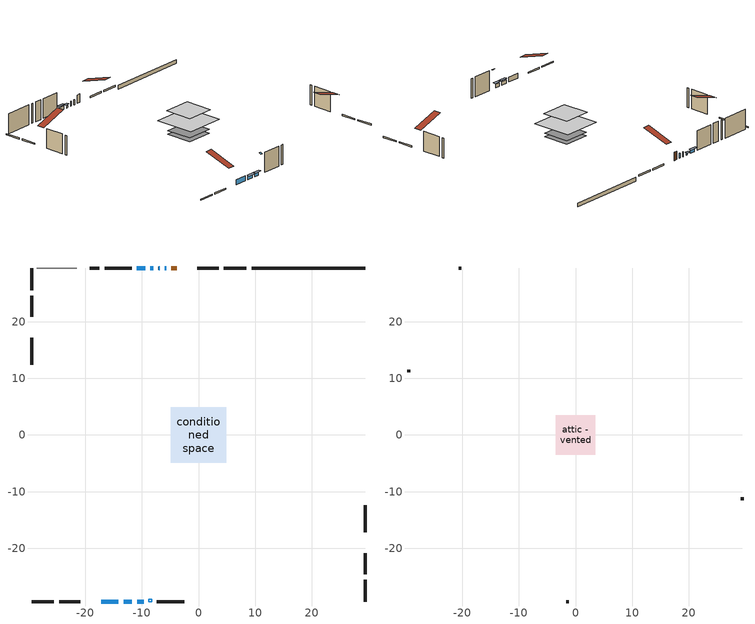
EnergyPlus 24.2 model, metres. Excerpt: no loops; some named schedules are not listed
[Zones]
conditioned space
 floor adiabatic (Floor2 construction): -3.34,-3.34 -3.34,3.34 3.34,3.34 3.34,-3.34 z0.38
 floor adiabatic (AdiabaticFloorConstruction): -4.94,-4.94 -4.94,4.94 4.94,4.94 4.94,-4.94 z2.82
 floor foundation (Slab1 construction): -3.34,-3.34 -3.34,3.34 3.34,3.34 3.34,-3.34 z-0.53
 wall outside (RimJoist1 construction): 8.43,29.47 4.48,29.47 / -29.47,-29.47 -25.53,-29.47 / -29.47,29.47 -29.47,25.53 / 29.47,-29.47 29.47,-25.53 z0.38:0.68
 wall outside (RimJoist2 construction): 3.55,29.47 -0.22,29.47 / -24.6,-29.47 -20.83,-29.47 / -29.47,24.6 -29.47,20.83 / 29.47,-24.6 29.47,-20.83 z0.38:0.68
 wall outside (AdiabaticWallConstruction 1): -3.86,29.47 -4.78,29.47 z0.38:2.41
 wall outside (AdiabaticWallConstruction): -5.7,29.47 -5.92,29.47 / -6.84,29.47 -7.06,29.47 / -17.18,-29.47 -14.13,-29.47 z0.38:1.6; -7.98,29.47 -8.5,29.47 z0.38:0.89; -9.42,29.47 -10.87,29.47 / -13.2,-29.47 -11.75,-29.47 z0.38:1.19; -10.83,-29.47 -9.68,-29.47 z0.38:1.2
 wall outside (Wall1 construction): -11.8,29.47 -16.57,29.47 / -7.33,-29.47 -2.55,-29.47 / -29.47,17.18 -29.47,12.41 / 29.47,-17.18 29.47,-12.41 z0.38:5.26
 wall foundation (FoundationWall1 construction): 29.47,29.47 9.36,29.47 z-0.53:0.38
 wall othersidecoefficients (Wall3 construction): -17.5,29.47 -19.21,29.47 z0.38:5.26
 wall adiabatic (Wall5 construction): -21.52,29.47 -28.54,29.47 z0.38:5.26
 window (WindowConstruction): -5.7,29.47 -5.92,29.47 z0.38:1.6
 window (WindowConstruction 1): -6.85,29.47 -7.06,29.47 z0.38:1.6
 window (WindowConstruction 2): -17.18,-29.47 -14.13,-29.47 z0.38:1.6
 window (WindowConstruction 3): -7.99,29.47 -8.5,29.47 z0.38:0.89
 window (WindowConstruction 4): -9.43,29.47 -10.87,29.47 z0.38:1.19
 window (WindowConstruction 5): -13.2,-29.47 -11.75,-29.47 z0.38:1.19
 window (WindowConstruction 6): -10.83,-29.47 -9.68,-29.47 z0.38:1.19
 door (Door): -3.87,29.47 -4.77,29.47 z0.38:2.41
 ceiling adiabatic (AdiabaticFloorConstruction): 4.94,-4.94 4.94,4.94 -4.94,4.94 -4.94,-4.94 z2.82
 roof outside (AdiabaticRoofConstruction): -8.25,-29.47,5.26 -8.25,-29,5.42 -8.76,-29,5.42 -8.76,-29.47,5.26
 skylight (SkylightConstruction): -8.25,-29.47,5.26 -8.25,-29,5.41 -8.75,-29,5.41 -8.75,-29.47,5.26
attic - vented
 floor to conditioned space (Floor1 construction Reversed): -3.48,-3.48 -3.48,3.48 3.48,3.48 3.48,-3.48 z5.26
 wall outside (Wall4 construction): -20.14,29.47 -20.59,29.47 / -1.63,-29.47 -1.17,-29.47 / -29.47,11.48 -29.47,11.03 / 29.47,-11.48 29.47,-11.03 z0.38:5.26
 roof outside (Roof1 construction): -2.94,29.47,5.26 -2.94,22.69,7.52 -1.15,22.69,7.52 -1.15,29.47,5.26; -18.11,-29.47,5.26 -18.11,-22.69,7.52 -19.9,-22.69,7.52 -19.9,-29.47,5.26; -29.47,18.11,5.26 -22.69,18.11,7.52 -22.69,19.9,7.52 -29.47,19.9,5.26; 29.47,-18.11,5.26 22.69,-18.11,7.52 22.69,-19.9,7.52 29.47,-19.9,5.26
shading: -8.8,29.47 -7.69,29.47 -7.69,30.08 -8.8,30.08 z1.19; -11.17,29.47 -9.13,29.47 -9.13,30.08 -11.17,30.08 z1.49; -11.46,-29.47 -13.5,-29.47 -13.5,-30.08 -11.46,-30.08 z1.49; -9.38,-29.47 -11.12,-29.47 -11.12,-30.08 -9.38,-30.08 z1.49
[Building]
Building 1: Terrain=Suburbs
[Site:Location]
Summerland CS_BC: Latitude {deg}=49.56; Longitude {deg}=-119.65; Time Zone {hr}=-8; Elevation {m}=454; Keep Site Location Information=Yes
[Site:GroundTemperature:Shallow]
5.06956, 3.19416, 3.04397, 3.93394, 7.50669, 11.0628, 14.1458, 16.0987, 16.2646, 14.6762, 11.6719, 8.22487
[Site:WaterMainsTemperature]
Calculation Method=Schedule; Temperature Schedule=mains temperature schedule
[Material] Roughness=Rough; Thermal Absorptance=0.9
Name | Thickness {m} | Conductivity {W/m-K} | Density {kg/m3} | Specific Heat {J/kg-K} | Solar Absorptance | Visible Absorptance
asphalt or fiberglass shingles | 0.00635 | 0.162714 | 1121.4 | 1465.45 | 0.4 | 0.4
asphalt or fiberglass shingles 1 | 0.00635 | 0.162714 | 1121.4 | 1465.45 | 0.7 | 0.7
ceiling loosefill ins | 0.0846667 | 0.0480833 | 16.02 | 1046.75 | 0.7 | 0.7
ceiling stud and cavity | 0.1397 | 0.09942 | 65.682 | 1177.47 | 0.7 | 0.7
concrete 4.0 in. | 0.1016 | 1.803125 | 2242.8 | 837.4 | 0.7 | 0.7
concrete 8.0 in. | 0.2032 | 1.803125 | 2242.8 | 837.4 | 0.7 | 0.7
door material | 0.04445 | 0.0451087 | 512.64 | 1214.23 | 0.7 | 0.7
exterior vertical ins | 0.00139922 | 0.029427 | 32.04 | 1214.23 | 0.7 | 0.7
floor covering | 0.0127 | 9.015625 | 54.468 | 1339.84 | 0.6 | 0.6
floor covering 1 | 0.0127 | 0.0433444 | 54.468 | 1339.84 | 0.6 | 0.6
floor rigid ins; roof rigid ins; wall rigid ins 2 | 0.512978 | 0.029427 | 32.04 | 1214.23 | 0.7 | 0.7
floor stud and cavity | 0.0889 | 0.342986 | 50.32683 | 1063.81 | 0.7 | 0.7
floor stud and cavity 1 | 0.1397 | 1.75129 | 37.0049 | 1207.88 | 0.7 | 0.7
furniture material conditioned space 1 | 0.1524 | 0.115458 | 640.8 | 1214.23 | 0.6 | 0.6
gypsum board | 0.0127 | 0.160291 | 801 | 837.4 | 0.6 | 0.6
gypsum board 1 | 0.0127 | 0.160291 | 801 | 837.4 | 0.7 | 0.7
osb sheathing 0.5 in. | 0.0127 | 0.115458 | 512.64 | 1214.23 | 0.7 | 0.7
osb sheathing 0.75 in. | 0.01905 | 0.115458 | 512.64 | 1214.23 | 0.7 | 0.7
osb sheathing 2.0 in. | 0.0508 | 0.115458 | 512.64 | 1214.23 | 0.7 | 0.7
rim joist rigid ins; wall rigid ins | 0.051816 | 0.029427 | 32.04 | 1214.23 | 0.7 | 0.7
rim joist stud and cavity | 0.0508 | 0.0488503 | 125.044 | 1163.47 | 0.6 | 0.6
rim joist stud and cavity 1 | 0.0508 | 0.0442091 | 125.044 | 1163.47 | 0.6 | 0.6
roof stud and cavity | 0.18415 | 1.78685 | 37.0049 | 1207.88 | 0.6 | 0.6
slab rigid ins | 0.00279806 | 0.029427 | 32.04 | 1214.23 | 0.7 | 0.7
wall rigid ins 1 | 0.051816 | 0.029427 | 32.04 | 1214.23 | 0.4 | 0.4
wall stud and cavity | 0.1397 | 0.290624 | 139.0536 | 1170.24 | 0.7 | 0.7
wall stud and cavity 1 | 0.1397 | 0.309266 | 139.0536 | 1170.24 | 0.7 | 0.7
wall stud and cavity 2 | 0.0889 | 6.1454 | 50.32683 | 1063.81 | 0.6 | 0.6
wall stud and cavity 3 | 0.1397 | 0.217045 | 139.0536 | 1170.24 | 0.7 | 0.7
wall stud and cavity 4 | 0.0889 | 0.380278 | 52.3479 | 1209.89 | 0.7 | 0.7
wall stud and cavity 5 | 0.0889 | 0.391764 | 83.0341 | 1211.67 | 0.7 | 0.7
wood siding | 0.0254 | 0.102417 | 544.68 | 1172.36 | 0.4 | 0.4
wood siding 1 | 0.00254 | 0.102417 | 544.68 | 1172.36 | 0.4 | 0.4
wood siding 2; wood siding 3; wood siding 4 | 0.0254 | 0.102417 | 544.68 | 1172.36 | 0.7 | 0.7
[WindowMaterial:SimpleGlazingSystem]
Name | U-Factor {W/m2-K} | Solar Heat Gain Coefficient
SkylightMaterial | 2.52208 | 0.5425
WindowMaterial | 3.034891 | 0.41
WindowMaterial 1 | 3.09394 | 0.34
WindowMaterial 2 | 4.21762 | 0.68
WindowMaterial 3 | 2.989467 | 0.55
WindowMaterial 4 | 3.00764 | 0.52
[Construction]
AdiabaticFloorConstruction: floor stud and cavity 1, floor rigid ins, osb sheathing 0.75 in., floor covering 1
AdiabaticRoofConstruction: asphalt or fiberglass shingles 1, roof rigid ins, osb sheathing 0.75 in., roof stud and cavity
AdiabaticWallConstruction: wood siding 3, wall rigid ins 2, wall stud and cavity 4, gypsum board
AdiabaticWallConstruction 1: wood siding 4, wall rigid ins 2, wall stud and cavity 4, gypsum board
Door: door material
Floor1 construction Reversed: gypsum board, ceiling stud and cavity, ceiling loosefill ins
Floor2 construction: floor stud and cavity, floor covering
FoundationWall1 construction: concrete 8.0 in., gypsum board 1
furniture construction conditioned space 1: furniture material conditioned space 1
PartitionWallConstruction: gypsum board, wall stud and cavity 5, gypsum board
RimJoist1 construction: wood siding 2, rim joist rigid ins, osb sheathing 2.0 in., rim joist stud and cavity
RimJoist2 construction: wood siding 2, rim joist rigid ins, osb sheathing 2.0 in., rim joist stud and cavity 1
Roof1 construction: asphalt or fiberglass shingles
SkylightConstruction: SkylightMaterial
Slab1 construction: slab rigid ins, concrete 4.0 in.
Wall1 construction: wood siding, wall rigid ins, osb sheathing 0.5 in., wall stud and cavity, gypsum board
Wall3 construction: wall rigid ins 1, osb sheathing 0.5 in., wall stud and cavity 1, gypsum board
Wall4 construction: wood siding 1, wall stud and cavity 2
Wall5 construction: wall rigid ins 1, osb sheathing 0.5 in., wall stud and cavity 3, gypsum board
WindowConstruction; WindowConstruction 3: WindowMaterial
WindowConstruction 1: WindowMaterial 1
WindowConstruction 2: WindowMaterial 2
WindowConstruction 4; WindowConstruction 5: WindowMaterial 3
WindowConstruction 6: WindowMaterial 4
[Zone] Multiplier=1; Part of Total Floor Area=Yes
Name | Volume {m3}
attic - vented | 17.9506
conditioned space | 300.9
[Space]
Name | Zone | Volume {m3}
attic - vented 1 | attic - vented | 17.9506
conditioned space 1 | conditioned space | 300.9
[ZoneInfiltration:EffectiveLeakageArea]
infil attic - vented 1: Zone or Space=attic - vented 1; Schedule=Always On Discrete; Effective Air Leakage Area {cm2}=2328.96; Stack Coefficient=0.000496407; Wind Coefficient=1.50535e-05
[ZoneMixing]
whole house fan mix: Zone or Space=attic - vented; Schedule=Always On Continuous; Design Flow Rate Calculation Method=Flow/Zone; Design Flow Rate {m3/s}=0; Source Zone or Space=conditioned space
[SurfaceProperty:ExposedFoundationPerimeter]
Slab1: Exposed Perimeter Calculation Method=TotalExposedPerimeter; Total Exposed Perimeter {m}=20.117
[SurfaceProperty:OtherSideCoefficients]
other non-freezing space: Combined Convective/Radiative Film Coefficient {W/m2-K}=8.35; Constant Temperature Coefficient=1; External Dry-Bulb Temperature Coefficient=0; Ground Temperature Coefficient=0; Wind Speed Coefficient=0; Zone Air Temperature Coefficient=0; Constant Temperature Schedule=other non-freezing space; Previous Other Side Temperature Coefficient=0
[InternalMass] Zone or ZoneList=conditioned space; Space or SpaceList=conditioned space 1
Name | Construction | Surface Area {m2}
furniture mass conditioned space 1 | furniture construction conditioned space 1 | 74.672
partition wall mass | PartitionWallConstruction | 142.09
[Lights]
interior lighting: Zone or ZoneList or Space or SpaceList=conditioned space 1; Schedule=interior lighting schedule; Design Level Calculation Method=LightingLevel; Lighting Level {W}=343.2; Return Air Fraction=0; Fraction Radiant=0.6; Fraction Visible=0.2; Fraction Replaceable=1
[People]
occupants: Zone or ZoneList or Space or SpaceList=conditioned space 1; Number of People Schedule=occupants schedule; Number of People Calculation Method=People; Number of People=3; Fraction Radiant=0.314171; Sensible Heat Fraction=0.56303; Activity Level Schedule=occupants activity schedule; Carbon Dioxide Generation Rate {m3/s-W}=0; Enable ASHRAE 55 Comfort Warnings=No; Mean Radiant Temperature Calculation Type=EnclosureAveraged
[ElectricEquipment] Zone or ZoneList or Space or SpaceList=conditioned space 1; Design Level Calculation Method=EquipmentLevel
Name | Schedule | Design Level {W} | Fraction Latent | Fraction Radiant | Fraction Lost
clothes dryer | clothes dryer schedule | 140.772 | 0.015 | 0.081 | 0.85
clothes washer | clothes washer schedule | 32.1985 | 0.03 | 0.162 | 0.7
cooking range | cooking range schedule | 208.969 | 0.08 | 0.432 | 0.2
dishwasher | dishwasher schedule | 66.8632 | 0.3 | 0.18 | 0.4
fridge | fridge schedule | 72.9452 | 0 | 0.6 | 0
mech vent bath fan 0 | mech vent bath fan 0 schedule | 50.2 | 0 | 0 | 1
mech vent bath fan 1 | mech vent bath fan 1 schedule | 50.2 | 0 | 0 | 1
mech vent house fan | mech vent house fan schedule | 0 | 0 | 0 | 1
mech vent house fan cfis | mech vent house fan cfis schedule | 0 | 0 | 0 | 0
misc plug loads | misc plug loads schedule | 494.7 | 0.045 | 0.513 | 0.1
whole house fan | Always On Discrete | 0 | 0 | 0 | 1
[OtherEquipment] Zone or ZoneList or Space or SpaceList=conditioned space 1; Design Level Calculation Method=EquipmentLevel
Name | Fuel Type | Schedule | Design Level {W} | Fraction Latent | Fraction Radiant | Fraction Lost
clothes dryer 1 | Electricity | clothes dryer schedule | 0 | 0.015 | 0.081 | 0.85
cooking range 1 | Electricity | cooking range schedule | 0 | 0.08 | 0.432 | 0.2
general water use latent | None | general water use schedule | 59.3978 | 1 | 0 | 0
general water use sensible | None | general water use schedule | -58.539 | 0 | 0.6 | 0
mech vent house fan latent load | None | Always On Discrete | 0 | 1 | 0 | 0
mech vent house fan sensible load | None | Always On Discrete | 0 | 0 | 0 | 0
water heater energy adjustment1 | Electricity | Always On Discrete | 0.01 | 0 | 0 | 1
[ZoneInfiltration:DesignFlowRate] Zone or ZoneList or Space or SpaceList=conditioned space 1; Schedule=Always On Discrete; Design Flow Rate Calculation Method=Flow/Zone; Design Flow Rate {m3/s}=0
infil flow; natural vent flow; whole house fan flow
[ZoneControl:Thermostat]
conditioned space Thermostat: Zone or ZoneList=conditioned space; Control Type Schedule=conditioned space Thermostat Schedule; Control 1=conditioned space temperature setpoint; Temperature Difference Between Cutout And Setpoint {deltaC}=0
[ZoneHVAC:Baseboard:Convective:Electric]
electric baseboard: Availability Schedule=Always On Discrete; Heating Design Capacity {W}=7337.33; Efficiency=1
[Zone equipment]
conditioned space: electric baseboard
[Foundation:Kiva]
Foundation Kiva 1: Initial Indoor Air Temperature {C}=18; Wall Height Above Grade {m}=0.380025; Wall Depth Below Slab {m}=0.2032; Custom Block Material Name 1=exterior vertical ins; Custom Block Depth 1 {m}=0.910011; Custom Block X Position 1 {m}=0.2159; Custom Block Z Position 1 {m}=0
[Foundation:Kiva:Settings]
Soil Conductivity {W/m-K}=0.849921; Soil Density {kg/m3}=1842.3; Soil Specific Heat {J/kg-K}=418.7; Ground Solar Absorptivity=0.9; Ground Thermal Absorptivity=0.9; Ground Surface Roughness {m}=0.03; Far-Field Width {m}=40; Deep-Ground Boundary Condition=ZeroFlux; Deep-Ground Depth {m}=40; Minimum Cell Dimension {m}=0.2; Maximum Cell Growth Coefficient=3; Simulation Timestep=Timestep
[Exterior:Lights]
exterior lighting: Schedule=exterior lighting schedule; Design Level {W}=75.6
[EnergyManagementSystem:GlobalVariable]
infil_program_Qfan
infil_program_Qinf
natural_vent_program_Qnv
natural_vent_program_Qwhf
[EnergyManagementSystem:Sensor]
Name | Output:Variable or Output:Meter Index Key | Output:Variable or Output:Meter
airflow_gain | infil flow | Infiltration Sensible Heat Gain Energy
airflow_gain_1 | natural vent flow | Infiltration Sensible Heat Gain Energy
airflow_gain_2 | whole house fan flow | Infiltration Sensible Heat Gain Energy
airflow_loss | infil flow | Infiltration Sensible Heat Loss Energy
airflow_loss_1 | natural vent flow | Infiltration Sensible Heat Loss Energy
airflow_loss_2 | whole house fan flow | Infiltration Sensible Heat Loss Energy
clg_load_cond |  | Cooling:EnergyTransfer:Zone:CONDITIONED SPACE
clg_sp_s; clg_sp_s_1 | cooling setpoint | Schedule Value
clothes_dryer_exhaust_0_sch_s | clothes dryer exhaust 0 schedule | Schedule Value
conditioned_space_clg_unmet_s | conditioned space | Zone Cooling Setpoint Not Met Time
conditioned_space_htg_unmet_s | conditioned space | Zone Heating Setpoint Not Met Time
cool_season | cooling season schedule | Schedule Value
fridge_tin_s | conditioned space | Zone Mean Air Temperature
htg_load_cond |  | Heating:EnergyTransfer:Zone:CONDITIONED SPACE
htg_sp_s; htg_sp_s_1 | heating setpoint | Schedule Value
ig_ee_conv | clothes dryer | Electric Equipment Convective Heating Energy
ig_ee_conv_2 | cooking range | Electric Equipment Convective Heating Energy
ig_ee_conv_4 | fridge | Electric Equipment Convective Heating Energy
ig_ee_conv_5 | misc plug loads | Electric Equipment Convective Heating Energy
ig_ee_conv_6 | whole house fan | Electric Equipment Convective Heating Energy
ig_ee_rad | clothes dryer | Electric Equipment Radiant Heating Energy
ig_ee_rad_2 | cooking range | Electric Equipment Radiant Heating Energy
ig_ee_rad_4 | fridge | Electric Equipment Radiant Heating Energy
ig_ee_rad_5 | misc plug loads | Electric Equipment Radiant Heating Energy
ig_ee_rad_6 | whole house fan | Electric Equipment Radiant Heating Energy
ig_lgt_conv | interior lighting | Lights Convective Heating Energy
ig_lgt_rad | interior lighting | Lights Radiant Heating Energy
ig_lgt_vis | interior lighting | Lights Visible Radiation Heating Energy
ig_oe_conv | clothes dryer 1 | Other Equipment Convective Heating Energy
ig_oe_conv_1 | cooking range 1 | Other Equipment Convective Heating Energy
ig_oe_conv_2 | general water use latent | Other Equipment Convective Heating Energy
ig_oe_conv_3 | general water use sensible | Other Equipment Convective Heating Energy
ig_oe_conv_4 | water heater energy adjustment1 | Other Equipment Convective Heating Energy
ig_oe_rad | clothes dryer 1 | Other Equipment Radiant Heating Energy
ig_oe_rad_1 | cooking range 1 | Other Equipment Radiant Heating Energy
ig_oe_rad_2 | general water use latent | Other Equipment Radiant Heating Energy
ig_oe_rad_3 | general water use sensible | Other Equipment Radiant Heating Energy
ig_oe_rad_4 | water heater energy adjustment1 | Other Equipment Radiant Heating Energy
ig_ppl_conv | occupants | People Convective Heating Energy
ig_ppl_rad | occupants | People Radiant Heating Energy
im_conv | furniture mass conditioned space 1 | Surface Inside Face Convection Heat Gain Energy
im_conv_1 | partition wall mass | Surface Inside Face Convection Heat Gain Energy
im_ig | furniture mass conditioned space 1 | Surface Inside Face Internal Gains Radiation Heat Gain Energy
im_ig_1 | partition wall mass | Surface Inside Face Internal Gains Radiation Heat Gain Energy
im_lgt | furniture mass conditioned space 1 | Surface Inside Face Lights Radiation Heat Gain Energy
im_lgt_1 | partition wall mass | Surface Inside Face Lights Radiation Heat Gain Energy
im_sol | furniture mass conditioned space 1 | Surface Inside Face Solar Radiation Heat Gain Energy
im_sol_1 | partition wall mass | Surface Inside Face Solar Radiation Heat Gain Energy
im_surf | furniture mass conditioned space 1 | Surface Inside Face Net Surface Thermal Radiation Heat Gain Energy
im_surf_1 | partition wall mass | Surface Inside Face Net Surface Thermal Radiation Heat Gain Energy
mech_vent_bath_fan_0_sch_s | mech vent bath fan 0 schedule | Schedule Value
mech_vent_bath_fan_1_sch_s | mech vent bath fan 1 schedule | Schedule Value
mv_conv | mech vent bath fan 0 | Electric Equipment Convective Heating Energy
mv_conv_1 | mech vent bath fan 1 | Electric Equipment Convective Heating Energy
mv_conv_2 | mech vent house fan | Electric Equipment Convective Heating Energy
mv_conv_3 | mech vent house fan cfis | Electric Equipment Convective Heating Energy
mv_conv_4 | mech vent house fan latent load | Other Equipment Convective Heating Energy
mv_conv_5 | mech vent house fan sensible load | Other Equipment Convective Heating Energy
mv_rad | mech vent bath fan 0 | Electric Equipment Radiant Heating Energy
mv_rad_1 | mech vent bath fan 1 | Electric Equipment Radiant Heating Energy
mv_rad_2 | mech vent house fan | Electric Equipment Radiant Heating Energy
mv_rad_3 | mech vent house fan cfis | Electric Equipment Radiant Heating Energy
mv_rad_4 | mech vent house fan latent load | Other Equipment Radiant Heating Energy
mv_rad_5 | mech vent house fan sensible load | Other Equipment Radiant Heating Energy
natural_vent_s | natural vent schedule | Schedule Value
oa_temp |  | Site Outdoor Air Drybulb Temperature
out_pb_s |  | Site Outdoor Air Barometric Pressure
out_wt_s |  | Site Outdoor Air Humidity Ratio
site_vw_s |  | Site Wind Speed
ss_back_out | Window1 | Surface Window Shortwave from Zone Back Out Window Heat Transfer Rate
ss_back_out_1 | Window2 | Surface Window Shortwave from Zone Back Out Window Heat Transfer Rate
ss_back_out_2 | Window3 | Surface Window Shortwave from Zone Back Out Window Heat Transfer Rate
ss_back_out_3 | Window4 | Surface Window Shortwave from Zone Back Out Window Heat Transfer Rate
ss_back_out_4 | Window5 | Surface Window Shortwave from Zone Back Out Window Heat Transfer Rate
ss_back_out_5 | Window6 | Surface Window Shortwave from Zone Back Out Window Heat Transfer Rate
ss_back_out_6 | Window7 | Surface Window Shortwave from Zone Back Out Window Heat Transfer Rate
ss_back_out_7 | Window8 | Surface Window Shortwave from Zone Back Out Window Heat Transfer Rate
ss_conv | Door1 | Surface Inside Face Convection Heat Gain Energy
ss_conv_1 | Window1 | Surface Inside Face Convection Heat Gain Energy
ss_conv_2 | Window2 | Surface Inside Face Convection Heat Gain Energy
ss_conv_3 | Window3 | Surface Inside Face Convection Heat Gain Energy
ss_conv_4 | Window4 | Surface Inside Face Convection Heat Gain Energy
ss_conv_5 | Window5 | Surface Inside Face Convection Heat Gain Energy
ss_conv_6 | Window6 | Surface Inside Face Convection Heat Gain Energy
ss_conv_7 | Window7 | Surface Inside Face Convection Heat Gain Energy
ss_conv_8 | Window8 | Surface Inside Face Convection Heat Gain Energy
ss_ig | Door1 | Surface Inside Face Internal Gains Radiation Heat Gain Energy
ss_ig_1 | Window1 | Surface Inside Face Internal Gains Radiation Heat Gain Energy
ss_ig_2 | Window2 | Surface Inside Face Internal Gains Radiation Heat Gain Energy
ss_ig_3 | Window3 | Surface Inside Face Internal Gains Radiation Heat Gain Energy
ss_ig_4 | Window4 | Surface Inside Face Internal Gains Radiation Heat Gain Energy
ss_ig_5 | Window5 | Surface Inside Face Internal Gains Radiation Heat Gain Energy
ss_ig_6 | Window6 | Surface Inside Face Internal Gains Radiation Heat Gain Energy
ss_ig_7 | Window7 | Surface Inside Face Internal Gains Radiation Heat Gain Energy
ss_ig_8 | Window8 | Surface Inside Face Internal Gains Radiation Heat Gain Energy
ss_lgt | Door1 | Surface Inside Face Lights Radiation Heat Gain Energy
ss_sol | Door1 | Surface Inside Face Solar Radiation Heat Gain Energy
ss_surf | Door1 | Surface Inside Face Net Surface Thermal Radiation Heat Gain Energy
ss_surf_1 | Window1 | Surface Inside Face Net Surface Thermal Radiation Heat Gain Energy
ss_surf_2 | Window2 | Surface Inside Face Net Surface Thermal Radiation Heat Gain Energy
ss_surf_3 | Window3 | Surface Inside Face Net Surface Thermal Radiation Heat Gain Energy
ss_surf_4 | Window4 | Surface Inside Face Net Surface Thermal Radiation Heat Gain Energy
ss_surf_5 | Window5 | Surface Inside Face Net Surface Thermal Radiation Heat Gain Energy
ss_surf_6 | Window6 | Surface Inside Face Net Surface Thermal Radiation Heat Gain Energy
ss_surf_7 | Window7 | Surface Inside Face Net Surface Thermal Radiation Heat Gain Energy
ss_surf_8 | Window8 | Surface Inside Face Net Surface Thermal Radiation Heat Gain Energy
ss_trans_in | Window1 | Surface Window Transmitted Solar Radiation Rate
ss_trans_in_1 | Window2 | Surface Window Transmitted Solar Radiation Rate
ss_trans_in_2 | Window3 | Surface Window Transmitted Solar Radiation Rate
ss_trans_in_3 | Window4 | Surface Window Transmitted Solar Radiation Rate
ss_trans_in_4 | Window5 | Surface Window Transmitted Solar Radiation Rate
ss_trans_in_5 | Window6 | Surface Window Transmitted Solar Radiation Rate
ss_trans_in_6 | Window7 | Surface Window Transmitted Solar Radiation Rate
ss_trans_in_7 | Window8 | Surface Window Transmitted Solar Radiation Rate
ss_trans_out | Window1 | Surface Inside Face Initial Transmitted Diffuse Transmitted Out Window Solar Radiation Rate
ss_trans_out_1 | Window2 | Surface Inside Face Initial Transmitted Diffuse Transmitted Out Window Solar Radiation Rate
ss_trans_out_2 | Window3 | Surface Inside Face Initial Transmitted Diffuse Transmitted Out Window Solar Radiation Rate
ss_trans_out_3 | Window4 | Surface Inside Face Initial Transmitted Diffuse Transmitted Out Window Solar Radiation Rate
ss_trans_out_4 | Window5 | Surface Inside Face Initial Transmitted Diffuse Transmitted Out Window Solar Radiation Rate
ss_trans_out_5 | Window6 | Surface Inside Face Initial Transmitted Diffuse Transmitted Out Window Solar Radiation Rate
ss_trans_out_6 | Window7 | Surface Inside Face Initial Transmitted Diffuse Transmitted Out Window Solar Radiation Rate
ss_trans_out_7 | Window8 | Surface Inside Face Initial Transmitted Diffuse Transmitted Out Window Solar Radiation Rate
s_conv | Floor1 | Surface Inside Face Convection Heat Gain Energy
s_conv_1 | Floor2 | Surface Inside Face Convection Heat Gain Energy
s_conv_10 | RimJoist2:180 | Surface Inside Face Convection Heat Gain Energy
s_conv_11 | RimJoist2:270 | Surface Inside Face Convection Heat Gain Energy
s_conv_12 | RimJoist2:90 | Surface Inside Face Convection Heat Gain Energy
s_conv_13 | Slab1 | Surface Inside Face Convection Heat Gain Energy
s_conv_14 | Wall1:0 | Surface Inside Face Convection Heat Gain Energy
s_conv_15 | Wall1:180 | Surface Inside Face Convection Heat Gain Energy
s_conv_16 | Wall1:270 | Surface Inside Face Convection Heat Gain Energy
s_conv_17 | Wall1:90 | Surface Inside Face Convection Heat Gain Energy
s_conv_18 | Wall3 | Surface Inside Face Convection Heat Gain Energy
s_conv_19 | Wall5 | Surface Inside Face Convection Heat Gain Energy
s_conv_2 | FoundationWall1 | Surface Inside Face Convection Heat Gain Energy
s_conv_3 | inferred conditioned ceiling | Surface Inside Face Convection Heat Gain Energy
s_conv_4 | inferred conditioned floor | Surface Inside Face Convection Heat Gain Energy
s_conv_5 | RimJoist1:0 | Surface Inside Face Convection Heat Gain Energy
s_conv_6 | RimJoist1:180 | Surface Inside Face Convection Heat Gain Energy
s_conv_7 | RimJoist1:270 | Surface Inside Face Convection Heat Gain Energy
s_conv_8 | RimJoist1:90 | Surface Inside Face Convection Heat Gain Energy
s_conv_9 | RimJoist2:0 | Surface Inside Face Convection Heat Gain Energy
s_ig | Floor1 | Surface Inside Face Internal Gains Radiation Heat Gain Energy
s_ig_1 | Floor2 | Surface Inside Face Internal Gains Radiation Heat Gain Energy
